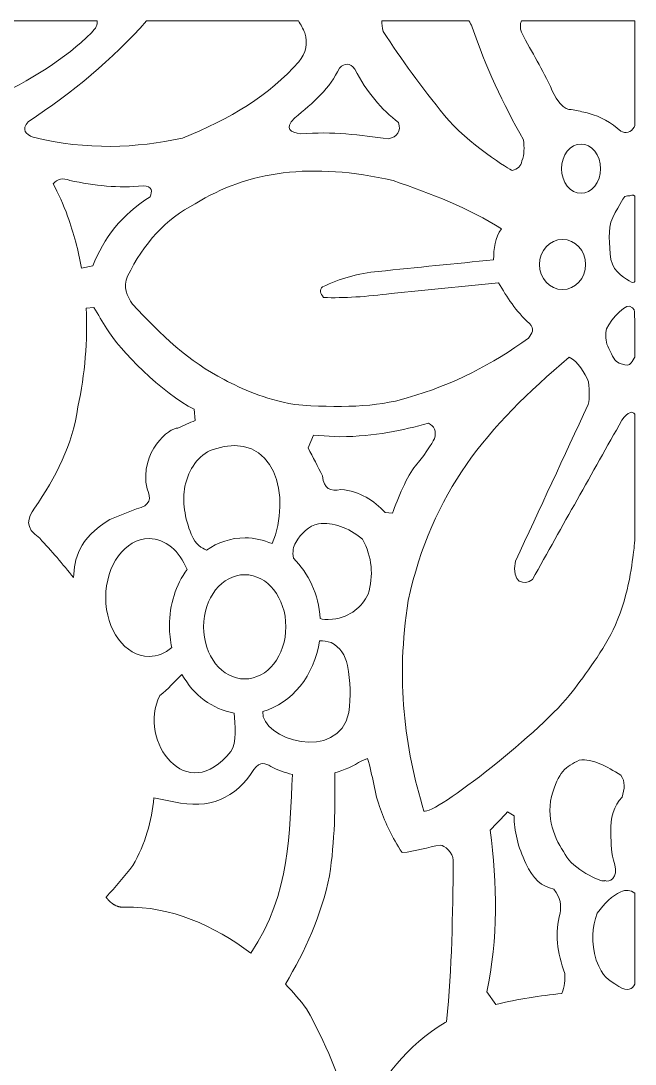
# Model space of a CAD drawing. Header units: millimetres. Extents: x -1201 to 1200, y -590 to 590.
# Drawn here: x 803 to 1200, y -85 to 590 of the extents above; entities that cross this region are included whole.
import ezdxf

# ---------------------------------------------------------------- set-up
doc = ezdxf.new("R2010")
doc.units = ezdxf.units.MM
doc.header["$MEASUREMENT"] = 0
doc.layers.add('Layer 1', color=7, linetype='Continuous')

msp = doc.modelspace()

# ---------------------------------------------------------------- linework, layer by layer
at = {"layer": 'Layer 1', "color": 250, "lineweight": 20}
for points, knots in [([(687.8407, 589.9734), (687.8407, 589.9734), (852.3434, 589.9734), (852.3434, 589.9734), (852.8493, 587.6846), (851.6017, 585.1104), (848.5973, 582.2516), (832.1905, 565.3805), (808.8597, 551.5621), (783.0211, 538.8506), (766.6214, 536.302), (747.4446, 538.4868), (724.1927, 547.5923), (708.1039, 558.46), (696.2389, 571.5962), (687.8683, 586.6213), (687.6718, 587.8256), (687.6401, 588.9535), (687.8407, 589.9734)], [0, 0, 0, 0, 0.16666667, 0.16666667, 0.16666667, 0.33333333, 0.33333333, 0.33333333, 0.5, 0.5, 0.5, 0.66666667, 0.66666667, 0.66666667, 0.83333333, 0.83333333, 0.83333333, 1, 1, 1, 1]), ([(884.3287, 589.9734), (884.3287, 589.9734), (982.4288, 589.9734), (982.4288, 589.9734), (984.0978, 587.5494), (985.4797, 584.9585), (986.5038, 582.1589), (988.6447, 575.4959), (987.3584, 569.2487), (982.6448, 563.4262), (963.944, 542.1132), (938.1195, 526.2408), (907.4234, 514.092), (877.5263, 507.7477), (846.0246, 506.0824), (810.9865, 514.718), (806.0803, 516.6926), (803.243, 519.3948), (807.7731, 524.709), (836.6328, 543.514), (861.87, 564.9634), (884.3287, 589.9734)], [0, 0, 0, 0, 0.14285714, 0.14285714, 0.14285714, 0.28571429, 0.28571429, 0.28571429, 0.42857143, 0.42857143, 0.42857143, 0.57142857, 0.57142857, 0.57142857, 0.71428571, 0.71428571, 0.71428571, 0.85714286, 0.85714286, 0.85714286, 1, 1, 1, 1]), ([(1036.4695, 589.9734), (1036.4695, 589.9734), (1092.5342, 589.9734), (1092.5342, 589.9734), (1093.4032, 588.8464), (1094.1698, 587.5214), (1094.8337, 585.9976), (1103.2577, 560.4822), (1114.807, 536.3585), (1127.9445, 512.9353), (1128.3625, 508.1702), (1128.7154, 503.4299), (1126.9786, 499.5099), (1126.426, 495.8722), (1124.0971, 493.9766), (1120.5515, 493.2649), (1120.2288, 492.9531), (1091.3671, 510.7527), (1076.8318, 528.8595), (1062.2965, 546.9665), (1048.8339, 565.0756), (1037.2938, 583.1869), (1036.6843, 585.7157), (1036.3121, 588.0552), (1036.4695, 589.9734)], [0, 0, 0, 0, 0.125, 0.125, 0.125, 0.25, 0.25, 0.25, 0.375, 0.375, 0.375, 0.5, 0.5, 0.5, 0.625, 0.625, 0.625, 0.75, 0.75, 0.75, 0.875, 0.875, 0.875, 1, 1, 1, 1]), ([(1126.597, 589.9734), (1126.597, 589.9734), (1199.95, 589.9734), (1199.95, 589.9734), (1199.95, 589.9734), (1199.95, 522.3547), (1199.95, 522.3547), (1199.7759, 521.8645), (1199.618, 521.4803), (1199.4693, 521.2092), (1197.5654, 517.7252), (1193.7064, 517.0519), (1190.9502, 518.5567), (1184.544, 524.404), (1177.6316, 528.019), (1170.3755, 530.109), (1167.2688, 530.8387), (1164.162, 531.5663), (1161.0553, 532.2938), (1158.8031, 533.2315), (1153.5068, 529.917), (1146.5897, 544.7838), (1139.6726, 559.6508), (1134.0094, 568.5234), (1126.6581, 582.5634), (1125.7123, 585.4829), (1125.6922, 587.9526), (1126.597, 589.9734)], [0, 0, 0, 0, 0.11111111, 0.11111111, 0.11111111, 0.22222222, 0.22222222, 0.22222222, 0.33333333, 0.33333333, 0.33333333, 0.44444444, 0.44444444, 0.44444444, 0.55555556, 0.55555556, 0.55555556, 0.66666667, 0.66666667, 0.66666667, 0.77777778, 0.77777778, 0.77777778, 0.88888889, 0.88888889, 0.88888889, 1, 1, 1, 1]), ([(983.9312, 516.9954), (1004.3549, 518.394), (1022.6518, 516.3379), (1040.5074, 513.5611), (1046.6141, 515.0206), (1048.8617, 518.5544), (1047.2573, 524.1758), (1036.2722, 532.7095), (1026.5201, 543.636), (1018.9692, 558.8329), (1015.6465, 562.7845), (1012.3238, 562.9924), (1009.0057, 559.4587), (1002.9246, 546.7563), (992.1555, 536.6612), (980.0745, 527.2983), (972.7581, 519.6864), (977.4879, 517.9218), (983.9312, 516.9954)], [0, 0, 0, 0, 0.16666667, 0.16666667, 0.16666667, 0.33333333, 0.33333333, 0.33333333, 0.5, 0.5, 0.5, 0.66666667, 0.66666667, 0.66666667, 0.83333333, 0.83333333, 0.83333333, 1, 1, 1, 1]), ([(1177.7709, 494.3584), (1177.7709, 503.1521), (1172.1217, 510.2827), (1165.1536, 510.2827), (1158.1854, 510.2827), (1152.5362, 503.1521), (1152.5362, 494.3584), (1152.5362, 485.5648), (1158.1854, 478.4341), (1165.1536, 478.4341), (1172.1217, 478.4341), (1177.7709, 485.5648), (1177.7709, 494.3584)], [0, 0, 0, 0, 0.25, 0.25, 0.25, 0.5, 0.5, 0.5, 0.75, 0.75, 0.75, 1, 1, 1, 1]), ([(934.4276, 357.9784), (912.1671, 369.2619), (893.2551, 387.0592), (875.2786, 406.6867), (871.6261, 412.0957), (868.8375, 417.7148), (872.0627, 424.7958), (882.3489, 446.2331), (896.9237, 461.8433), (915.7824, 471.6288), (949.2949, 492.7565), (991.3521, 498.7914), (1043.7233, 486.6177), (1068.3707, 478.0907), (1092.5907, 468.9311), (1113.7993, 455.3927), (1109.3853, 449.7758), (1108.7515, 442.6971), (1108.6562, 435.4105), (1083.7953, 432.9117), (1058.9366, 430.415), (1034.0781, 427.9183), (1021.1634, 426.7954), (1009.2682, 423.2052), (998.0741, 417.925), (996.1445, 416.0474), (996.3582, 413.7587), (998.7173, 411.0564), (1011.8432, 410.478), (1026.7361, 411.6258), (1042.4369, 413.5553), (1065.5821, 415.8441), (1088.7271, 418.1329), (1111.8721, 420.4239), (1117.1452, 411.1806), (1123.0893, 402.1837), (1131.8012, 394.1967), (1135.3469, 390.8076), (1133.6287, 387.7913), (1131.1581, 384.8292), (1108.2267, 368.017), (1082.5066, 354.5939), (1052.7231, 346.112), (1033.328, 339.9732), (1008.0422, 339.5597), (980.0745, 341.7424), (959.4789, 345.5947), (946.4133, 351.6318), (934.4276, 357.9784)], [0, 0, 0, 0, 0.0625, 0.0625, 0.0625, 0.125, 0.125, 0.125, 0.1875, 0.1875, 0.1875, 0.25, 0.25, 0.25, 0.3125, 0.3125, 0.3125, 0.375, 0.375, 0.375, 0.4375, 0.4375, 0.4375, 0.5, 0.5, 0.5, 0.5625, 0.5625, 0.5625, 0.625, 0.625, 0.625, 0.6875, 0.6875, 0.6875, 0.75, 0.75, 0.75, 0.8125, 0.8125, 0.8125, 0.875, 0.875, 0.875, 0.9375, 0.9375, 0.9375, 1, 1, 1, 1]), ([(842.2119, 430.0986), (842.2119, 430.0986), (849.5609, 431.443), (849.5609, 431.443), (856.5708, 449.4957), (868.3686, 464.6901), (886.5284, 476.0934), (887.9332, 479.74), (888.365, 482.9642), (882.0285, 483.2738), (866.2765, 481.525), (850.5221, 483.45), (834.7748, 486.708), (830.1611, 488.7981), (826.7223, 487.4763), (823.8246, 484.5684), (827.3422, 478.2986), (830.5071, 471.3463), (833.2864, 463.6644), (837.2685, 452.5119), (840.2058, 441.3211), (842.2119, 430.0986)], [0, 0, 0, 0, 0.14285714, 0.14285714, 0.14285714, 0.28571429, 0.28571429, 0.28571429, 0.42857143, 0.42857143, 0.42857143, 0.57142857, 0.57142857, 0.57142857, 0.71428571, 0.71428571, 0.71428571, 0.85714286, 0.85714286, 0.85714286, 1, 1, 1, 1]), ([(1199.95, 476.534), (1199.95, 476.534), (1199.95, 421.4745), (1199.95, 421.4745), (1199.3672, 420.6882), (1198.5058, 420.3855), (1196.2536, 421.7637), (1191.9139, 424.4185), (1184.3606, 428.9464), (1183.8776, 439.2493), (1183.3946, 449.5521), (1182.1106, 457.5121), (1187.2536, 465.9442), (1192.3967, 474.3762), (1192.3967, 476.8728), (1195.2899, 476.717), (1197.5701, 476.595), (1198.6498, 478.2104), (1199.95, 476.534)], [0, 0, 0, 0, 0.16666667, 0.16666667, 0.16666667, 0.33333333, 0.33333333, 0.33333333, 0.5, 0.5, 0.5, 0.66666667, 0.66666667, 0.66666667, 0.83333333, 0.83333333, 0.83333333, 1, 1, 1, 1]), ([(1168.1279, 432.3806), (1168.1279, 441.346), (1161.4338, 448.6168), (1153.1793, 448.6168), (1144.9248, 448.6168), (1138.2307, 441.346), (1138.2307, 432.3806), (1138.2307, 423.4153), (1144.9248, 416.1446), (1153.1793, 416.1446), (1161.4338, 416.1446), (1168.1279, 423.4153), (1168.1279, 432.3806)], [0, 0, 0, 0, 0.25, 0.25, 0.25, 0.5, 0.5, 0.5, 0.75, 0.75, 0.75, 1, 1, 1, 1]), ([(1199.95, 394.2758), (1199.95, 394.2758), (1199.95, 372.5268), (1199.95, 372.5268), (1199.4207, 371.6546), (1198.5638, 369.9013), (1197.5398, 368.6858), (1196.0933, 366.9686), (1194.6468, 366.9686), (1191.1105, 368.0621), (1187.5742, 369.1557), (1186.2878, 371.4965), (1183.8776, 376.3361), (1181.4674, 381.1758), (1180.9844, 382.8929), (1181.1447, 388.3562), (1181.3049, 393.8194), (1192.7173, 406.3094), (1196.4137, 405.3718), (1200.1103, 404.4341), (1199.7899, 401.3138), (1199.7899, 401.3138), (1199.7899, 401.3138), (1199.95, 394.2758), (1199.95, 394.2758)], [0, 0, 0, 0, 0.125, 0.125, 0.125, 0.25, 0.25, 0.25, 0.375, 0.375, 0.375, 0.5, 0.5, 0.5, 0.625, 0.625, 0.625, 0.75, 0.75, 0.75, 0.875, 0.875, 0.875, 1, 1, 1, 1]), ([(915.0765, 338.7826), (894.8757, 348.5364), (866.4344, 377.5788), (858.5607, 390.8528), (855.5608, 395.2224), (853.2063, 400.2203), (850.2064, 404.5922), (850.2064, 404.5922), (845.2142, 404.2126), (845.2142, 404.2126), (846.3612, 383.0149), (844.4155, 361.711), (839.9712, 340.3121), (836.507, 315.6507), (825.5196, 294.5795), (811.8968, 274.7397), (807.5222, 268.5602), (804.9774, 262.2745), (815.238, 255.2636), (822.8609, 247.1116), (830.1681, 238.6502), (837.0735, 229.8001), (837.64, 242.1251), (840.034, 254.5067), (860.4902, 267.5232), (866.2765, 269.8119), (872.0627, 272.1007), (877.849, 274.3917), (886.8512, 276.3122), (887.5988, 281.1022), (884.6011, 287.1936), (879.5208, 311.7239), (899.2618, 326.9093), (904.5304, 326.5343), (908.2803, 328.1995), (912.0302, 329.8646), (915.7824, 331.5298), (915.7824, 331.5298), (915.0765, 338.7826), (915.0765, 338.7826)], [0, 0, 0, 0, 0.07692308, 0.07692308, 0.07692308, 0.15384615, 0.15384615, 0.15384615, 0.23076923, 0.23076923, 0.23076923, 0.30769231, 0.30769231, 0.30769231, 0.38461538, 0.38461538, 0.38461538, 0.46153846, 0.46153846, 0.46153846, 0.53846154, 0.53846154, 0.53846154, 0.61538462, 0.61538462, 0.61538462, 0.69230769, 0.69230769, 0.69230769, 0.76923077, 0.76923077, 0.76923077, 0.84615385, 0.84615385, 0.84615385, 0.92307692, 0.92307692, 0.92307692, 1, 1, 1, 1]), ([(1199.95, 335.5651), (1199.95, 335.5651), (1199.95, 254.1316), (1199.95, 254.1316), (1199.7086, 251.4565), (1199.4717, 249.2446), (1199.2372, 247.6042), (1198.3386, 241.2891), (1196.5322, 219.6306), (1187.3558, 199.271), (1179.7539, 182.4023), (1167.7657, 167.0948), (1159.4462, 155.965), (1141.0798, 131.3962), (1070.3164, 75.9617), (1063.5689, 78.777), (1050.9237, 120.612), (1045.4369, 163.1409), (1053.3664, 214.9761), (1068.9906, 285.3228), (1103.7106, 327.0562), (1157.519, 372.3415), (1163.3702, 369.8517), (1167.436, 361.8985), (1170.0551, 356.494), (1170.4383, 349.5735), (1170.9676, 346.8419), (1169.7347, 341.7424), (1154.0895, 308.0207), (1138.4443, 274.2991), (1122.8014, 240.5798), (1119.8247, 226.1105), (1128.6853, 224.4543), (1133.7307, 228.7134), (1153.0168, 263.0585), (1172.305, 297.4038), (1191.5933, 331.7512), (1195.5825, 337.0699), (1198.2318, 337.8879), (1199.95, 335.5651)], [0, 0, 0, 0, 0.07692308, 0.07692308, 0.07692308, 0.15384615, 0.15384615, 0.15384615, 0.23076923, 0.23076923, 0.23076923, 0.30769231, 0.30769231, 0.30769231, 0.38461538, 0.38461538, 0.38461538, 0.46153846, 0.46153846, 0.46153846, 0.53846154, 0.53846154, 0.53846154, 0.61538462, 0.61538462, 0.61538462, 0.69230769, 0.69230769, 0.69230769, 0.76923077, 0.76923077, 0.76923077, 0.84615385, 0.84615385, 0.84615385, 0.92307692, 0.92307692, 0.92307692, 1, 1, 1, 1]), ([(923.0129, 247.5952), (919.9829, 249.0231), (916.0378, 250.86), (913.2097, 257.8439), (908.9142, 268.4518), (907.333, 278.8699), (909.0325, 289.0666), (911.9535, 300.0721), (917.1523, 308.8658), (927.355, 312.7971), (967.5314, 326.2292), (978.2494, 281.3372), (965.4114, 251.7954), (959.9804, 254.2265), (954.092, 255.5663), (947.9296, 255.5663), (938.8252, 255.5663), (930.3108, 252.6517), (923.0129, 247.5952)], [0, 0, 0, 0, 0.16666667, 0.16666667, 0.16666667, 0.33333333, 0.33333333, 0.33333333, 0.5, 0.5, 0.5, 0.66666667, 0.66666667, 0.66666667, 0.83333333, 0.83333333, 0.83333333, 1, 1, 1, 1]), ([(1043.2566, 271.4884), (1046.505, 280.8808), (1052.8091, 295.9351), (1058.1866, 302.1801), (1066.1439, 311.4188), (1070.4023, 319.6657), (1070.4023, 319.6657), (1071.6887, 324.659), (1070.4001, 327.9893), (1066.5456, 329.6568), (1049.7279, 325.1764), (1032.1694, 321.2111), (1009.3263, 320.9152), (1009.3263, 320.9152), (992.3134, 321.977), (992.3134, 321.977), (992.3134, 321.977), (988.7539, 313.7325), (988.7539, 313.7325), (991.8606, 307.6954), (994.9674, 301.6583), (998.0741, 295.6234), (998.6569, 287.0851), (1003.3704, 285.4199), (1009.9694, 286.8817), (1022.394, 285.6346), (1031.2894, 279.8053), (1038.5779, 271.8951), (1038.5779, 271.8951), (1043.2566, 271.4884), (1043.2566, 271.4884)], [0, 0, 0, 0, 0.1, 0.1, 0.1, 0.2, 0.2, 0.2, 0.3, 0.3, 0.3, 0.4, 0.4, 0.4, 0.5, 0.5, 0.5, 0.6, 0.6, 0.6, 0.7, 0.7, 0.7, 0.8, 0.8, 0.8, 0.9, 0.9, 0.9, 1, 1, 1, 1]), ([(996.6112, 203.3696), (997.9417, 202.703), (1000.2405, 202.3461), (1004.5036, 202.8928), (1016.6775, 204.4518), (1023.1858, 210.9001), (1027.6486, 219.129), (1030.9805, 231.1874), (1030.3118, 243.0741), (1023.7919, 254.7214), (1014.3625, 262.6925), (1004.9308, 265.4762), (995.5038, 264.7147), (988.8908, 263.228), (984.3352, 258.5963), (980.7176, 252.5365), (979.1155, 249.9178), (978.6047, 246.531), (979.1782, 242.385), (988.9536, 232.8887), (995.4944, 219.0295), (996.6112, 203.3696)], [0, 0, 0, 0, 0.14285714, 0.14285714, 0.14285714, 0.28571429, 0.28571429, 0.28571429, 0.42857143, 0.42857143, 0.42857143, 0.57142857, 0.57142857, 0.57142857, 0.71428571, 0.71428571, 0.71428571, 0.85714286, 0.85714286, 0.85714286, 1, 1, 1, 1]), ([(910.4605, 235.1413), (905.7191, 246.9874), (896.4872, 255.0354), (885.8852, 255.0354), (870.4443, 255.0354), (857.9198, 237.9769), (857.9198, 216.9418), (857.9198, 195.909), (870.4443, 178.8505), (885.8852, 178.8505), (891.2698, 178.8505), (896.3084, 180.9315), (900.576, 184.5238), (899.5962, 189.0246), (899.0669, 193.7309), (899.0669, 198.5842), (899.0669, 212.4999), (903.3531, 225.2452), (910.4605, 235.1413)], [0, 0, 0, 0, 0.16666667, 0.16666667, 0.16666667, 0.33333333, 0.33333333, 0.33333333, 0.5, 0.5, 0.5, 0.66666667, 0.66666667, 0.66666667, 0.83333333, 0.83333333, 0.83333333, 1, 1, 1, 1]), ([(974.3416, 198.0035), (974.3416, 216.6233), (962.4394, 231.7342), (947.7602, 231.7342), (933.0831, 231.7342), (921.174, 216.6233), (921.174, 198.0035), (921.174, 179.3725), (933.0831, 164.2593), (947.7602, 164.2593), (962.4394, 164.2593), (974.3416, 179.3725), (974.3416, 198.0035)], [0, 0, 0, 0, 0.25, 0.25, 0.25, 0.5, 0.5, 0.5, 0.75, 0.75, 0.75, 1, 1, 1, 1]), ([(959.3744, 143.1835), (957.9905, 125.2326), (1008.2836, 109.6992), (1015.0335, 142.6413), (1016.3733, 153.2763), (1016.2363, 162.0202), (1014.1488, 173.0755), (1012.8091, 179.6842), (1009.3239, 184.6278), (1003.7002, 187.9062), (1001.1065, 188.5885), (998.5524, 189.0404), (996.0935, 189.0043), (992.8242, 166.4848), (978.2285, 148.4638), (959.3744, 143.1835)], [0, 0, 0, 0, 0.2, 0.2, 0.2, 0.4, 0.4, 0.4, 0.6, 0.6, 0.6, 0.8, 0.8, 0.8, 1, 1, 1, 1]), ([(940.8477, 142.2052), (941.2982, 135.1988), (942.8817, 122.6907), (938.7673, 117.4512), (910.3607, 81.2871), (878.4433, 123.9176), (892.7976, 153.5587), (898.5165, 157.5149), (902.2432, 162.6913), (907.1959, 167.1151), (914.712, 153.9157), (926.8093, 144.5844), (940.8477, 142.2052)], [0, 0, 0, 0, 0.25, 0.25, 0.25, 0.5, 0.5, 0.5, 0.75, 0.75, 0.75, 1, 1, 1, 1]), ([(951.6819, -13.0928), (977.8268, 26.3791), (976.5567, 64.8161), (978.5745, 102.5594), (973.7588, 103.5739), (969.0708, 105.2617), (964.6429, 107.6634), (961.3226, 109.8596), (957.8906, 111.1203), (953.7136, 105.7881), (941.9437, 86.9311), (924.8658, 79.5812), (901.9599, 84.8705), (901.9599, 84.8705), (889.0778, 87.3717), (889.0778, 87.3717), (887.6871, 72.3127), (883.424, 57.5475), (875.397, 43.6161), (870.0705, 36.5645), (864.405, 29.6868), (858.087, 23.1594), (858.087, 23.1594), (858.145, 23.0781), (858.145, 23.0781), (858.145, 23.0781), (858.2124, 22.9899), (858.2124, 22.9899), (858.2124, 22.9899), (858.2472, 22.9402), (858.2472, 22.9402), (858.2472, 22.9402), (858.4631, 22.651), (858.4631, 22.651), (858.4631, 22.651), (858.4887, 22.6171), (858.4887, 22.6171), (858.4887, 22.6171), (858.5885, 22.4883), (858.5885, 22.4883), (858.5885, 22.4883), (858.6722, 22.3867), (858.6722, 22.3867), (858.6722, 22.3867), (858.7232, 22.3189), (858.7232, 22.3189), (858.7232, 22.3189), (858.8555, 22.1562), (858.8555, 22.1562), (858.8555, 22.1562), (858.9949, 21.989), (858.9949, 21.989), (858.9949, 21.989), (859.0459, 21.928), (859.0459, 21.928), (859.0459, 21.928), (859.1319, 21.8263), (859.1319, 21.8263), (859.1319, 21.8263), (859.1481, 21.8082), (859.1481, 21.8082), (859.1481, 21.8082), (859.4059, 21.5145), (859.4059, 21.5145), (859.4059, 21.5145), (859.4198, 21.4987), (859.4198, 21.4987), (859.4198, 21.4987), (859.4384, 21.4784), (859.4384, 21.4784), (859.4384, 21.4784), (859.5683, 21.336), (859.5683, 21.336), (859.5683, 21.336), (859.6427, 21.2548), (859.6427, 21.2548), (859.9167, 20.961), (860.2023, 20.674), (860.4995, 20.3916), (860.4995, 20.3916), (860.5042, 20.3894), (860.5042, 20.3894), (860.8037, 20.1069), (861.1172, 19.8336), (861.4399, 19.5714), (861.4399, 19.5714), (861.5189, 19.506), (861.5189, 19.506), (861.5189, 19.506), (861.6861, 19.3749), (861.6861, 19.3749), (861.6861, 19.3749), (861.693, 19.3681), (861.693, 19.3681), (861.693, 19.3681), (861.8763, 19.228), (861.8763, 19.228), (861.8763, 19.228), (861.9322, 19.1874), (861.9322, 19.1874), (861.9322, 19.1874), (862.1876, 18.9998), (862.1876, 18.9998), (862.1876, 18.9998), (862.2433, 18.9591), (862.2433, 18.9591), (862.2433, 18.9591), (862.4267, 18.8304), (862.4267, 18.8304), (862.4267, 18.8304), (862.4452, 18.8191), (862.4452, 18.8191), (862.4452, 18.8191), (862.9677, 18.4779), (862.9677, 18.4779), (862.9677, 18.4779), (863.0002, 18.4553), (863.0002, 18.4553), (863.0002, 18.4553), (863.1907, 18.3401), (863.1907, 18.3401), (863.1907, 18.3401), (863.2393, 18.3107), (863.2393, 18.3107), (863.2393, 18.3107), (863.3927, 18.2226), (863.3927, 18.2226), (863.3927, 18.2226), (863.5134, 18.1526), (863.5134, 18.1526), (863.5134, 18.1526), (863.59, 18.1096), (863.59, 18.1096), (863.59, 18.1096), (863.792, 18.0012), (863.792, 18.0012), (863.792, 18.0012), (863.7944, 17.9989), (863.7944, 17.9989), (863.7944, 17.9989), (863.9963, 17.8927), (863.9963, 17.8927), (863.9963, 17.8927), (864.0706, 17.8565), (864.0706, 17.8565), (864.0706, 17.8565), (864.6186, 17.5967), (864.6186, 17.5967), (864.6186, 17.5967), (864.6488, 17.5855), (864.6488, 17.5855), (864.6488, 17.5855), (864.8276, 17.5087), (864.8276, 17.5087), (864.8276, 17.5087), (864.9414, 17.4612), (864.9414, 17.4612), (864.9414, 17.4612), (865.234, 17.3482), (865.234, 17.3482), (865.234, 17.3482), (865.2594, 17.3369), (865.2594, 17.3369), (865.2594, 17.3369), (865.48, 17.2556), (865.48, 17.2556), (865.48, 17.2556), (865.5381, 17.2352), (865.5381, 17.2352), (865.5381, 17.2352), (865.696, 17.1832), (865.696, 17.1832), (865.696, 17.1832), (865.8399, 17.1358), (865.8399, 17.1358), (865.8399, 17.1358), (865.9189, 17.111), (865.9189, 17.111), (865.9189, 17.111), (866.1394, 17.0454), (866.1394, 17.0454), (866.1394, 17.0454), (866.151, 17.0409), (866.151, 17.0409), (866.151, 17.0409), (866.2231, 17.0228), (866.2231, 17.0228), (866.2231, 17.0228), (866.4599, 16.9595), (866.4599, 16.9595), (866.4599, 16.9595), (866.5876, 16.9279), (866.5876, 16.9279), (866.5876, 16.9279), (866.778, 16.8805), (866.778, 16.8805), (866.778, 16.8805), (866.8197, 16.8715), (866.8197, 16.8715), (866.8197, 16.8715), (867.0497, 16.824), (867.0497, 16.824), (867.0497, 16.824), (867.0938, 16.8173), (867.0938, 16.8173), (867.0938, 16.8173), (867.2842, 16.7811), (867.2842, 16.7811), (867.2842, 16.7811), (867.4165, 16.7585), (867.4165, 16.7585), (867.4165, 16.7585), (867.514, 16.7449), (867.514, 16.7449), (867.7834, 16.7043), (868.0597, 16.6727), (868.3383, 16.6523), (868.3383, 16.6523), (868.4011, 16.6478), (868.4011, 16.6478), (868.4011, 16.6478), (868.4684, 16.6455), (868.4684, 16.6455), (868.4684, 16.6455), (868.7146, 16.6297), (868.7146, 16.6297), (868.7146, 16.6297), (868.74, 16.6297), (868.74, 16.6297), (868.74, 16.6297), (868.9583, 16.6252), (868.9583, 16.6252), (868.9583, 16.6252), (869.0744, 16.6252), (869.0744, 16.6252), (869.0744, 16.6252), (869.353, 16.6275), (869.353, 16.6275), (869.353, 16.6275), (869.418, 16.6275), (869.418, 16.6275), (869.418, 16.6275), (869.4506, 16.6297), (869.4506, 16.6297), (869.4506, 16.6297), (869.4831, 16.632), (869.4831, 16.632), (869.4831, 16.632), (870.089, 16.6681), (870.089, 16.6681), (870.089, 16.6681), (870.1193, 16.6727), (870.1193, 16.6727), (870.1193, 16.6727), (870.4559, 16.711), (870.4559, 16.711), (899.6334, 17.2804), (928.0747, 4.8107), (951.6819, -13.0928)], [0, 0, 0, 0, 0.01162791, 0.01162791, 0.01162791, 0.02325581, 0.02325581, 0.02325581, 0.03488372, 0.03488372, 0.03488372, 0.04651163, 0.04651163, 0.04651163, 0.05813953, 0.05813953, 0.05813953, 0.06976744, 0.06976744, 0.06976744, 0.08139535, 0.08139535, 0.08139535, 0.09302326, 0.09302326, 0.09302326, 0.10465116, 0.10465116, 0.10465116, 0.11627907, 0.11627907, 0.11627907, 0.12790698, 0.12790698, 0.12790698, 0.13953488, 0.13953488, 0.13953488, 0.15116279, 0.15116279, 0.15116279, 0.1627907, 0.1627907, 0.1627907, 0.1744186, 0.1744186, 0.1744186, 0.18604651, 0.18604651, 0.18604651, 0.19767442, 0.19767442, 0.19767442, 0.20930233, 0.20930233, 0.20930233, 0.22093023, 0.22093023, 0.22093023, 0.23255814, 0.23255814, 0.23255814, 0.24418605, 0.24418605, 0.24418605, 0.25581395, 0.25581395, 0.25581395, 0.26744186, 0.26744186, 0.26744186, 0.27906977, 0.27906977, 0.27906977, 0.29069767, 0.29069767, 0.29069767, 0.30232558, 0.30232558, 0.30232558, 0.31395349, 0.31395349, 0.31395349, 0.3255814, 0.3255814, 0.3255814, 0.3372093, 0.3372093, 0.3372093, 0.34883721, 0.34883721, 0.34883721, 0.36046512, 0.36046512, 0.36046512, 0.37209302, 0.37209302, 0.37209302, 0.38372093, 0.38372093, 0.38372093, 0.39534884, 0.39534884, 0.39534884, 0.40697674, 0.40697674, 0.40697674, 0.41860465, 0.41860465, 0.41860465, 0.43023256, 0.43023256, 0.43023256, 0.44186047, 0.44186047, 0.44186047, 0.45348837, 0.45348837, 0.45348837, 0.46511628, 0.46511628, 0.46511628, 0.47674419, 0.47674419, 0.47674419, 0.48837209, 0.48837209, 0.48837209, 0.5, 0.5, 0.5, 0.51162791, 0.51162791, 0.51162791, 0.52325581, 0.52325581, 0.52325581, 0.53488372, 0.53488372, 0.53488372, 0.54651163, 0.54651163, 0.54651163, 0.55813953, 0.55813953, 0.55813953, 0.56976744, 0.56976744, 0.56976744, 0.58139535, 0.58139535, 0.58139535, 0.59302326, 0.59302326, 0.59302326, 0.60465116, 0.60465116, 0.60465116, 0.61627907, 0.61627907, 0.61627907, 0.62790698, 0.62790698, 0.62790698, 0.63953488, 0.63953488, 0.63953488, 0.65116279, 0.65116279, 0.65116279, 0.6627907, 0.6627907, 0.6627907, 0.6744186, 0.6744186, 0.6744186, 0.68604651, 0.68604651, 0.68604651, 0.69767442, 0.69767442, 0.69767442, 0.70930233, 0.70930233, 0.70930233, 0.72093023, 0.72093023, 0.72093023, 0.73255814, 0.73255814, 0.73255814, 0.74418605, 0.74418605, 0.74418605, 0.75581395, 0.75581395, 0.75581395, 0.76744186, 0.76744186, 0.76744186, 0.77906977, 0.77906977, 0.77906977, 0.79069767, 0.79069767, 0.79069767, 0.80232558, 0.80232558, 0.80232558, 0.81395349, 0.81395349, 0.81395349, 0.8255814, 0.8255814, 0.8255814, 0.8372093, 0.8372093, 0.8372093, 0.84883721, 0.84883721, 0.84883721, 0.86046512, 0.86046512, 0.86046512, 0.87209302, 0.87209302, 0.87209302, 0.88372093, 0.88372093, 0.88372093, 0.89534884, 0.89534884, 0.89534884, 0.90697674, 0.90697674, 0.90697674, 0.91860465, 0.91860465, 0.91860465, 0.93023256, 0.93023256, 0.93023256, 0.94186047, 0.94186047, 0.94186047, 0.95348837, 0.95348837, 0.95348837, 0.96511628, 0.96511628, 0.96511628, 0.97674419, 0.97674419, 0.97674419, 0.98837209, 0.98837209, 0.98837209, 1, 1, 1, 1]), ([(974.063, -33.0907), (986.7639, -11.71), (997.1825, 11.0942), (1002.5764, 37.0051), (1005.9223, 59.6262), (1006.3913, 81.6893), (1005.9152, 103.5762), (1012.0545, 105.2662), (1018.001, 107.9119), (1023.4714, 111.4095), (1023.4714, 111.4095), (1027.1587, 112.8193), (1027.1587, 112.8193), (1030.4721, 102.2861), (1031.6655, 90.0965), (1035.4805, 79.9541), (1038.975, 70.6657), (1042.8016, 62.1545), (1049.5095, 51.9306), (1057.9591, 52.6446), (1066.1346, 55.6384), (1074.5354, 56.7341), (1076.3535, 56.9691), (1082.6204, 51.7048), (1082.5623, 46.9826), (1082.1143, 10.439), (1081.7752, -21.7531), (1078.2529, -57.4495), (1078.2529, -57.4495), (1077.3449, -57.8629), (1077.3449, -57.8629), (1052.4724, -72.9196), (1036.4441, -94.271), (1024.435, -118.485), (1021.4304, -122.0413), (1018.4304, -124.3391), (1015.4329, -117.8614), (1009.5886, -93.0938), (999.6251, -70.6127), (987.7879, -49.171), (983.6549, -43.71), (979.0528, -38.3123), (974.063, -33.0907)], [0, 0, 0, 0, 0.07142857, 0.07142857, 0.07142857, 0.14285714, 0.14285714, 0.14285714, 0.21428571, 0.21428571, 0.21428571, 0.28571429, 0.28571429, 0.28571429, 0.35714286, 0.35714286, 0.35714286, 0.42857143, 0.42857143, 0.42857143, 0.5, 0.5, 0.5, 0.57142857, 0.57142857, 0.57142857, 0.64285714, 0.64285714, 0.64285714, 0.71428571, 0.71428571, 0.71428571, 0.78571429, 0.78571429, 0.78571429, 0.85714286, 0.85714286, 0.85714286, 0.92857143, 0.92857143, 0.92857143, 1, 1, 1, 1]), ([(1180.8243, 33.9774), (1179.8234, 31.8332), (1162.1722, 39.9739), (1156.0725, 48.9641), (1149.9727, 57.9543), (1142.0317, 71.9173), (1146.1067, 88.1489), (1150.1817, 104.3805), (1155.5941, 107.607), (1163.9485, 111.7213), (1172.8995, 112.9075), (1181.8413, 107.5798), (1190.79, 102.042), (1194.0663, 98.0881), (1193.2025, 93.0383), (1191.7536, 87.8372), (1186.4085, 82.4756), (1183.8752, 74.292), (1184.3582, 65.356), (1184.8412, 56.4201), (1184.414, 52.247), (1186.9309, 44.1244), (1189.448, 36.0019), (1183.1787, 32.1021), (1180.8243, 33.9774)], [0, 0, 0, 0, 0.125, 0.125, 0.125, 0.25, 0.25, 0.25, 0.375, 0.375, 0.375, 0.5, 0.5, 0.5, 0.625, 0.625, 0.625, 0.75, 0.75, 0.75, 0.875, 0.875, 0.875, 1, 1, 1, 1]), ([(1110.1701, -46.3738), (1110.1701, -46.3738), (1104.1564, -38.1473), (1104.1564, -38.1473), (1111.6167, -4.0755), (1110.9898, 32.0253), (1106.4063, 66.4474), (1110.1584, 70.4013), (1113.9062, 74.3575), (1117.6583, 78.3137), (1119.0493, 77.48), (1120.4424, 76.6463), (1121.8356, 75.8149), (1121.9957, 65.8983), (1124.2434, 55.6451), (1129.5513, 44.9039), (1133.84, 35.2224), (1139.8375, 29.7049), (1147.5532, 28.356), (1152.1739, 22.6261), (1152.2761, 17.6329), (1151.7328, 12.7458), (1147.8714, 0.2016), (1149.9077, -12.912), (1154.6258, -26.2832), (1155.1437, -30.3592), (1154.2938, -34.7063), (1152.7892, -39.1731), (1138.6696, -40.6078), (1124.4988, -42.6978), (1110.1701, -46.3738)], [0, 0, 0, 0, 0.1, 0.1, 0.1, 0.2, 0.2, 0.2, 0.3, 0.3, 0.3, 0.4, 0.4, 0.4, 0.5, 0.5, 0.5, 0.6, 0.6, 0.6, 0.7, 0.7, 0.7, 0.8, 0.8, 0.8, 0.9, 0.9, 0.9, 1, 1, 1, 1]), ([(1199.95, 25.7035), (1199.95, 25.7035), (1199.95, -33.2376), (1199.95, -33.2376), (1198.2759, -36.1319), (1195.5522, -38.3936), (1189.5037, -34.5571), (1181.8993, -29.7333), (1179.8234, -29.2836), (1174.8778, -17.5415), (1171.7176, -6.197), (1171.987, 3.8979), (1175.6812, 12.7458), (1180.3181, 19.2732), (1185.3009, 24.1129), (1190.79, 26.483), (1194.0592, 28.0962), (1197.1127, 27.8341), (1199.95, 25.7035)], [0, 0, 0, 0, 0.16666667, 0.16666667, 0.16666667, 0.33333333, 0.33333333, 0.33333333, 0.5, 0.5, 0.5, 0.66666667, 0.66666667, 0.66666667, 0.83333333, 0.83333333, 0.83333333, 1, 1, 1, 1])]:
    msp.add_open_spline(points, degree=3, knots=knots, dxfattribs=at)

doc.saveas('drawing.dxf')
